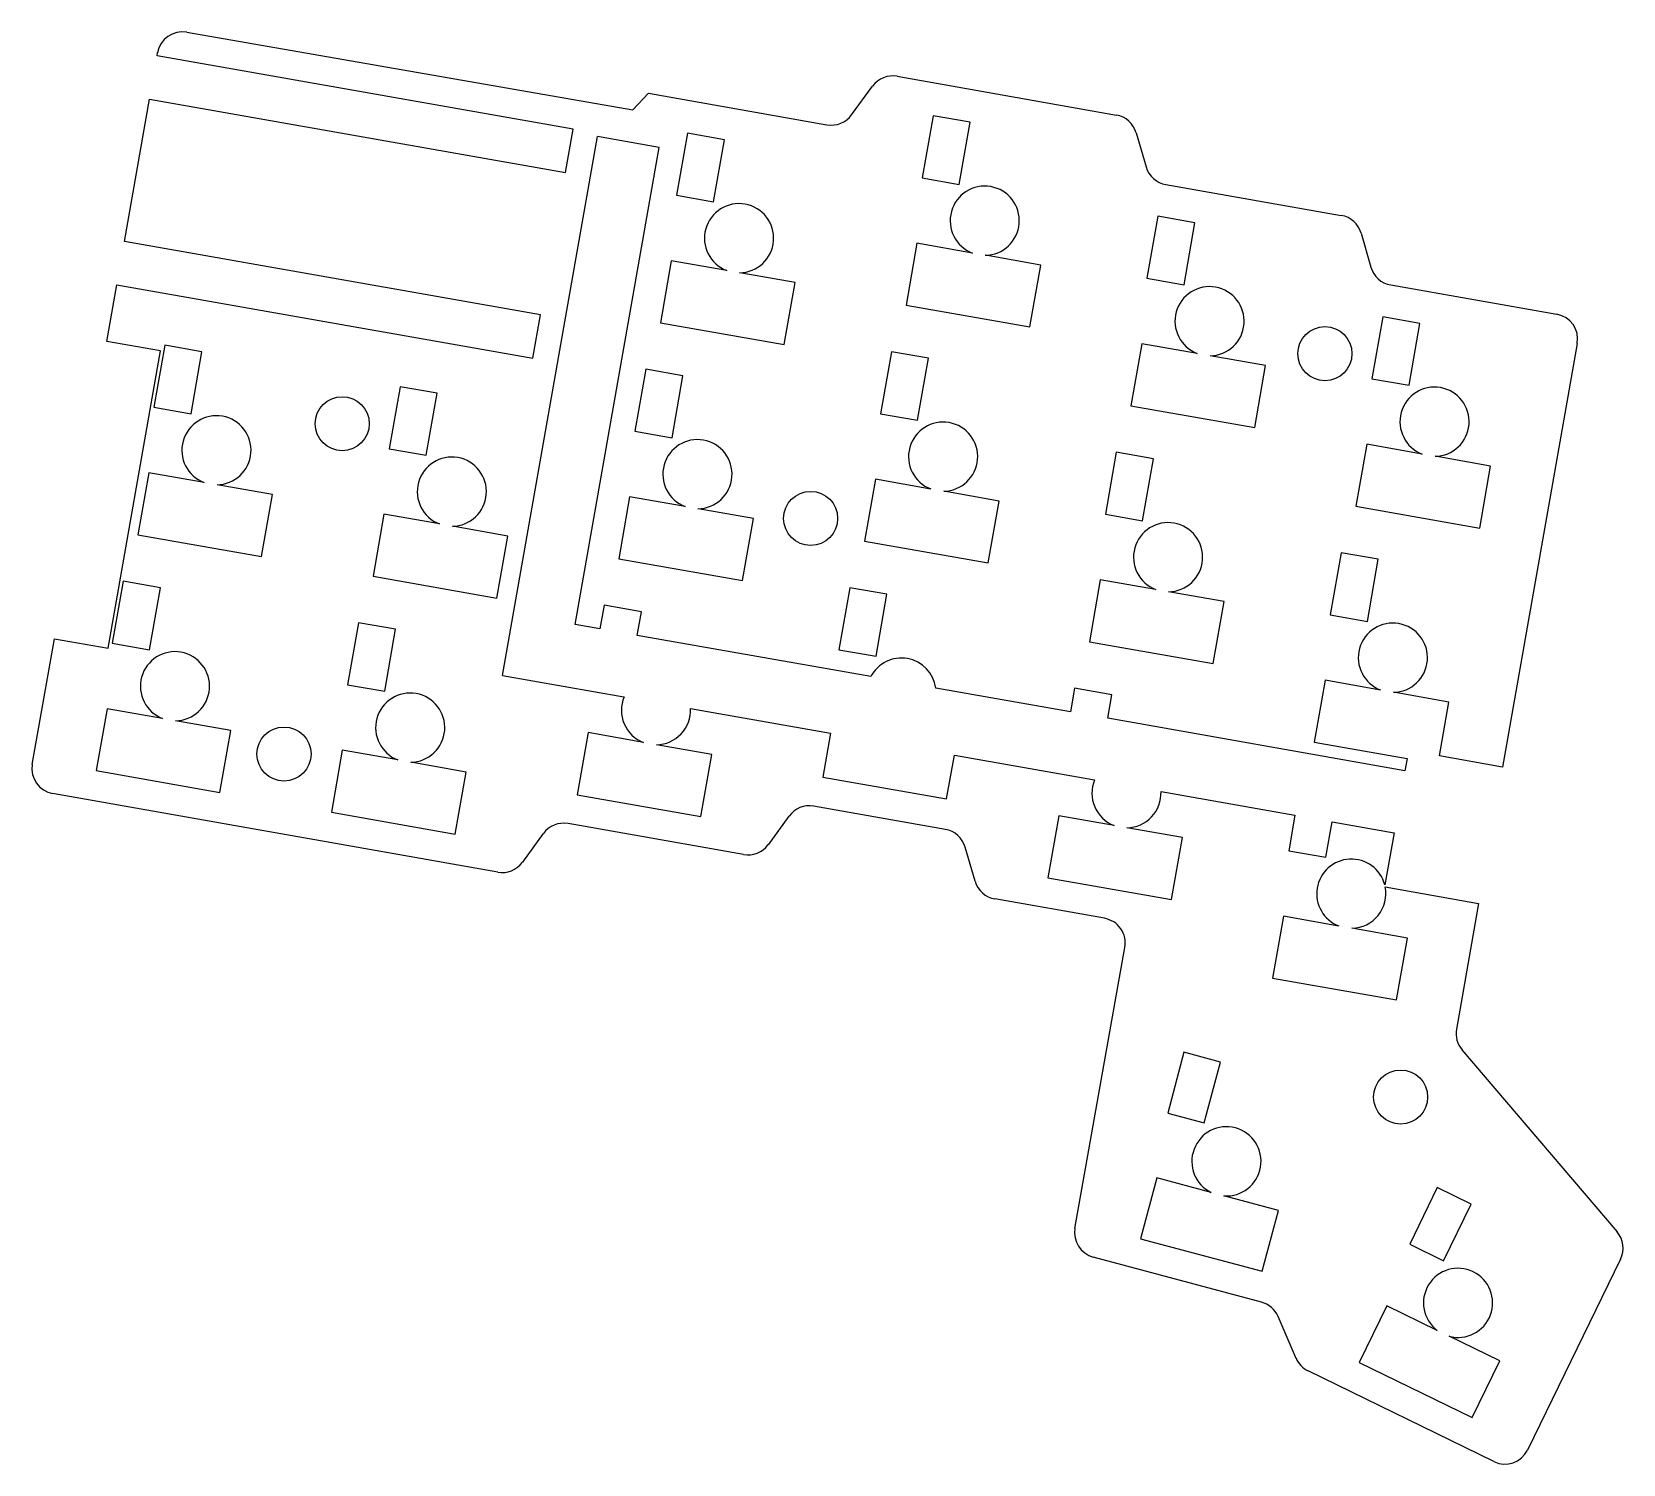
# Model space of a CAD drawing. Header units: millimetres. Extents: x 70 to 196, y -178 to -64.
import ezdxf

# ---------------------------------------------------------------- set-up
doc = ezdxf.new("R2010")
doc.units = ezdxf.units.MM

msp = doc.modelspace()

# ---------------------------------------------------------------- linework, layer by layer
for p, q in [((82.06, -63.86), (117.53, -70.03)), ((79.7, -65.73), (79.74, -65.48)), ((112.79, -71.56), (79.7, -65.73)), ((134.93, -70.42), (136.59, -68.15)), ((138.56, -67.36), (155.99, -70.44)), ((77.1, -80.5), (79.09, -69.17)), ((79.09, -69.17), (112.18, -75.01)), ((117.53, -70.03), (118.79, -68.71)), ((118.79, -68.71), (132.97, -71.21)), ((141.41, -70.5), (140.54, -75.42)), ((144.36, -71.02), (141.41, -70.5)), ((112.18, -75.01), (112.79, -71.56)), ((121.87, -71.89), (121, -76.82)), ((124.82, -72.41), (121.87, -71.89)), ((143.49, -75.95), (144.36, -71.02)), ((157.56, -71.85), (158.35, -74.55)), ((107.16, -114.99), (114.71, -72.15)), ((112.95, -110.94), (119.64, -73.02)), ((119.64, -73.02), (114.71, -72.15)), ((123.95, -77.34), (124.82, -72.41)), ((140.54, -75.42), (143.49, -75.95)), ((121, -76.82), (123.95, -77.34)), ((159.92, -75.97), (173.87, -78.43)), ((159.29, -78.49), (158.42, -83.41)), ((162.24, -79.01), (159.29, -78.49)), ((161.38, -83.94), (162.24, -79.01)), ((110.18, -86.33), (77.1, -80.5)), ((140.13, -80.63), (139.26, -85.56)), ((144.54, -81.41), (140.13, -80.63)), ((175.45, -79.84), (176.23, -82.54)), ((120.59, -82.02), (119.72, -86.95)), ((125, -82.8), (120.59, -82.02)), ((149.98, -82.37), (145.57, -81.59)), ((130.44, -83.76), (126.03, -82.98)), ((149.11, -87.29), (149.98, -82.37)), ((158.42, -83.41), (161.38, -83.94)), ((75.7, -88.44), (76.49, -83.94)), ((76.49, -83.94), (109.57, -89.78)), ((129.57, -88.68), (130.44, -83.76)), ((177.81, -83.95), (191.02, -86.28)), ((139.26, -85.56), (149.11, -87.29)), ((109.57, -89.78), (110.18, -86.33)), ((119.72, -86.95), (129.57, -88.68)), ((177.17, -86.48), (176.31, -91.4)), ((180.13, -87), (177.17, -86.48)), ((179.26, -91.92), (180.13, -87)), ((79.98, -89.19), (75.7, -88.44)), ((75.81, -112.83), (79.98, -89.19)), ((80.31, -88.74), (79.44, -93.67)), ((83.26, -89.26), (80.31, -88.74)), ((82.4, -94.19), (83.26, -89.26)), ((138.1, -89.26), (137.23, -94.19)), ((141.05, -89.78), (138.1, -89.26)), ((140.18, -94.71), (141.05, -89.78)), ((158.01, -88.62), (157.14, -93.55)), ((162.42, -89.4), (158.01, -88.62)), ((167.86, -90.36), (163.45, -89.58)), ((192.64, -88.6), (186.7, -122.28)), ((118.56, -90.65), (117.69, -95.58)), ((121.51, -91.17), (118.56, -90.65)), ((166.99, -95.28), (167.86, -90.36)), ((99.02, -92.04), (98.15, -96.97)), ((101.98, -92.56), (99.02, -92.04)), ((120.65, -96.1), (121.51, -91.17)), ((176.31, -91.4), (179.26, -91.92)), ((101.11, -97.49), (101.98, -92.56)), ((157.14, -93.55), (166.99, -95.28)), ((79.44, -93.67), (82.4, -94.19)), ((137.23, -94.19), (140.18, -94.71)), ((117.69, -95.58), (120.65, -96.1)), ((98.15, -96.97), (101.11, -97.49)), ((155.98, -97.25), (155.11, -102.18)), ((158.94, -97.77), (155.98, -97.25)), ((175.9, -96.61), (175.03, -101.54)), ((180.31, -97.39), (175.9, -96.61)), ((158.07, -102.7), (158.94, -97.77)), ((185.74, -98.35), (181.33, -97.57)), ((184.88, -103.27), (185.74, -98.35)), ((79.03, -98.88), (78.16, -103.8)), ((83.44, -99.65), (79.03, -98.88)), ((88.88, -100.61), (84.47, -99.83)), ((136.82, -99.39), (135.95, -104.32)), ((141.23, -100.17), (136.82, -99.39)), ((88.01, -105.54), (88.88, -100.61)), ((117.28, -100.78), (116.41, -105.71)), ((121.69, -101.56), (117.28, -100.78)), ((146.67, -101.13), (142.26, -100.35)), ((145.8, -106.05), (146.67, -101.13)), ((97.74, -102.18), (96.87, -107.1)), ((102.15, -102.95), (97.74, -102.18)), ((127.13, -102.52), (122.72, -101.74)), ((155.11, -102.18), (158.07, -102.7)), ((175.03, -101.54), (184.88, -103.27)), ((107.59, -103.91), (103.18, -103.13)), ((126.26, -107.44), (127.13, -102.52)), ((78.16, -103.8), (88.01, -105.54)), ((106.72, -108.84), (107.59, -103.91)), ((135.95, -104.32), (145.8, -106.05)), ((116.41, -105.71), (126.26, -107.44)), ((173.87, -105.24), (173, -110.16)), ((176.82, -105.76), (173.87, -105.24)), ((175.95, -110.69), (176.82, -105.76)), ((77, -107.5), (76.13, -112.43)), ((79.96, -108.03), (77, -107.5)), ((96.87, -107.1), (106.72, -108.84)), ((154.7, -107.38), (153.84, -112.31)), ((159.11, -108.16), (154.7, -107.38)), ((79.09, -112.95), (79.96, -108.03)), ((134.79, -108.02), (133.92, -112.95)), ((137.74, -108.54), (134.79, -108.02)), ((136.88, -113.47), (137.74, -108.54)), ((164.55, -109.12), (160.14, -108.34)), ((115.25, -109.41), (114.92, -111.28)), ((118.21, -109.93), (115.25, -109.41)), ((117.88, -111.81), (118.21, -109.93)), ((163.68, -114.04), (164.55, -109.12)), ((95.71, -110.8), (94.84, -115.73)), ((98.67, -111.32), (95.71, -110.8)), ((97.8, -116.25), (98.67, -111.32)), ((114.92, -111.28), (112.95, -110.94)), ((173, -110.16), (175.95, -110.69)), ((69.77, -122.07), (71.53, -112.07)), ((71.53, -112.07), (75.81, -112.83)), ((76.13, -112.43), (79.09, -112.95)), ((136.47, -115.08), (117.88, -111.81)), ((153.84, -112.31), (163.68, -114.04)), ((133.92, -112.95), (136.88, -113.47)), ((107.16, -114.99), (116.83, -116.7)), ((94.84, -115.73), (97.8, -116.25)), ((152.34, -117.88), (141.63, -115.99)), ((152.67, -116.01), (152.34, -117.88)), ((155.63, -116.53), (152.67, -116.01)), ((172.59, -115.37), (171.72, -120.3)), ((177, -116.15), (172.59, -115.37)), ((182.44, -117.11), (178.03, -116.33)), ((75.72, -117.64), (74.85, -122.56)), ((80.13, -118.41), (75.72, -117.64)), ((122.11, -117.63), (133.26, -119.59)), ((155.3, -118.4), (155.63, -116.53)), ((181.68, -121.39), (182.44, -117.11)), ((85.57, -119.37), (81.16, -118.6)), ((178.93, -122.57), (155.3, -118.4)), ((84.7, -124.3), (85.57, -119.37)), ((113.97, -119.54), (113.1, -124.47)), ((118.38, -120.32), (113.97, -119.54)), ((133.26, -119.59), (132.64, -123.08)), ((94.43, -120.94), (93.57, -125.86)), ((98.84, -121.71), (94.43, -120.94)), ((123.82, -121.28), (119.41, -120.5)), ((122.95, -126.21), (123.82, -121.28)), ((142.49, -124.81), (143.11, -121.33)), ((143.11, -121.33), (154.25, -123.3)), ((171.72, -120.3), (179.11, -121.6)), ((186.7, -122.28), (181.68, -121.39)), ((74.85, -122.56), (84.7, -124.3)), ((104.28, -122.67), (99.87, -121.89)), ((103.41, -127.6), (104.28, -122.67)), ((179.11, -121.6), (178.93, -122.57)), ((132.64, -123.08), (142.49, -124.81)), ((106.79, -130.62), (71.39, -124.38)), ((113.1, -124.47), (122.95, -126.21)), ((159.54, -124.23), (170.19, -126.11)), ((93.57, -125.86), (103.41, -127.6)), ((129.95, -126.17), (128.29, -128.45)), ((142.39, -127.23), (131.91, -125.38)), ((151.4, -126.14), (150.53, -131.07)), ((155.81, -126.92), (151.4, -126.14)), ((170.19, -126.11), (169.69, -128.93)), ((110.41, -127.56), (108.75, -129.84)), ((126.33, -129.23), (112.38, -126.77)), ((161.24, -127.88), (156.83, -127.1)), ((172.64, -129.45), (173.14, -126.63)), ((173.14, -126.63), (178.07, -127.5)), ((178.07, -127.5), (177.33, -131.65)), ((144.75, -131.35), (143.96, -128.64)), ((160.38, -132.8), (161.24, -127.88)), ((169.69, -128.93), (172.64, -129.45)), ((150.53, -131.07), (160.38, -132.8)), ((155.05, -134.3), (146.32, -132.76)), ((177.37, -131.8), (184.79, -133.11)), ((169.28, -134.13), (168.41, -139.06)), ((173.69, -134.91), (169.28, -134.13)), ((184.79, -133.11), (183.03, -143.11)), ((179.13, -135.87), (174.72, -135.09)), ((152.69, -158.95), (156.67, -136.62)), ((178.26, -140.79), (179.13, -135.87)), ((168.41, -139.06), (178.26, -140.79)), ((161.36, -144.95), (160.07, -149.78)), ((164.26, -145.73), (161.36, -144.95)), ((183.47, -144.76), (195.81, -159.22)), ((162.97, -150.56), (164.26, -145.73)), ((160.07, -149.78), (162.97, -150.56)), ((159.21, -154.94), (157.91, -159.77)), ((163.53, -156.09), (159.21, -154.94)), ((168.87, -157.52), (164.54, -156.36)), ((181.51, -155.71), (179.32, -160.21)), ((184.2, -157.03), (181.51, -155.71)), ((167.57, -162.35), (168.87, -157.52)), ((182.01, -161.52), (184.2, -157.03)), ((157.91, -159.77), (167.57, -162.35)), ((179.32, -160.21), (182.01, -161.52)), ((167.53, -164.82), (154.14, -161.24)), ((196.09, -161.4), (188.69, -176.57)), ((177.49, -165.1), (175.29, -169.6)), ((181.51, -167.06), (177.49, -165.1)), ((170.28, -169.28), (168.85, -165.96)), ((186.47, -169.48), (182.45, -167.52)), ((184.28, -173.98), (186.47, -169.48)), ((186.01, -177.49), (171.24, -170.28)), ((175.29, -169.6), (184.28, -173.98))]:
    msp.add_line(p, q)
for centre in [(172.57, -89.41), (94.42, -94.98), (131.67, -102.51), (89.79, -121.24), (178.59, -148.51)]:
    msp.add_circle(centre, 2.15)
for centre, radius, start, end in [((81.71, -65.83), 2, 80.1293, 170), ((138.21, -69.33), 2, 80, 143.8258), ((133.32, -69.24), 2, 260, 323.8258), ((155.64, -72.41), 2, 16.1742, 80), ((160.27, -74), 2, 196.1742, 260), ((145.52, -78.84), 2.75, 270.9425, 609.0575), ((125.98, -80.23), 2.75, 270.9425, 609.0575), ((173.53, -80.39), 2, 16.1742, 80), ((178.15, -81.98), 2, 196.1742, 260), ((163.4, -86.83), 2.75, 270.9425, 609.0575), ((190.67, -88.25), 2, 350, 80), ((181.29, -94.82), 2.75, 270.9425, 609.0575), ((84.42, -97.09), 2.75, 270.9425, 609.0575), ((142.21, -97.6), 2.75, 270.9425, 609.0575), ((122.67, -98.99), 2.75, 270.9425, 609.0575), ((103.14, -100.38), 2.75, 270.9425, 609.0575), ((160.1, -105.59), 2.75, 270.9425, 609.0575), ((177.98, -113.58), 2.75, 270.9425, 609.0575), ((81.12, -115.85), 2.75, 270.9425, 609.0575), ((138.9, -116.36), 2.75, 367.7308, 512.2692), ((99.83, -119.14), 2.75, 270.9425, 609.0575), ((119.37, -117.75), 2.75, 517.3977, 609.0575), ((119.37, -117.75), 2.75, 270.9425, 362.6023), ((71.74, -122.41), 2, 170, 260), ((156.79, -124.35), 2.75, 517.3977, 609.0575), ((156.79, -124.35), 2.75, 270.9425, 362.6023), ((131.57, -127.35), 2, 80, 143.8258), ((112.03, -128.74), 2, 80, 143.8258), ((142.04, -129.2), 2, 16.1742, 80), ((126.68, -127.26), 2, 260, 323.8258), ((107.14, -128.66), 2, 260, 323.8258), ((174.67, -132.34), 2.75, 374.62, 609.0575), ((146.67, -130.79), 2, 196.1742, 260), ((174.67, -132.34), 2.75, 270.9425, 371.3237), ((154.7, -136.27), 2, 349.8964, 80), ((185, -143.46), 2, 170, 220.4653), ((164.74, -153.62), 2.75, 265.9425, 604.0575), ((154.66, -159.3), 2, 169.8964, 255), ((194.29, -160.52), 2, 334, 40.4653), ((183.16, -164.87), 2.75, 254.9425, 593.0575), ((167.01, -166.75), 2, 23.3414, 75), ((172.11, -168.48), 2, 203.3414, 244), ((186.89, -175.69), 2, 244, 334)]:
    msp.add_arc(centre, radius, start, end)

doc.saveas('drawing.dxf')
